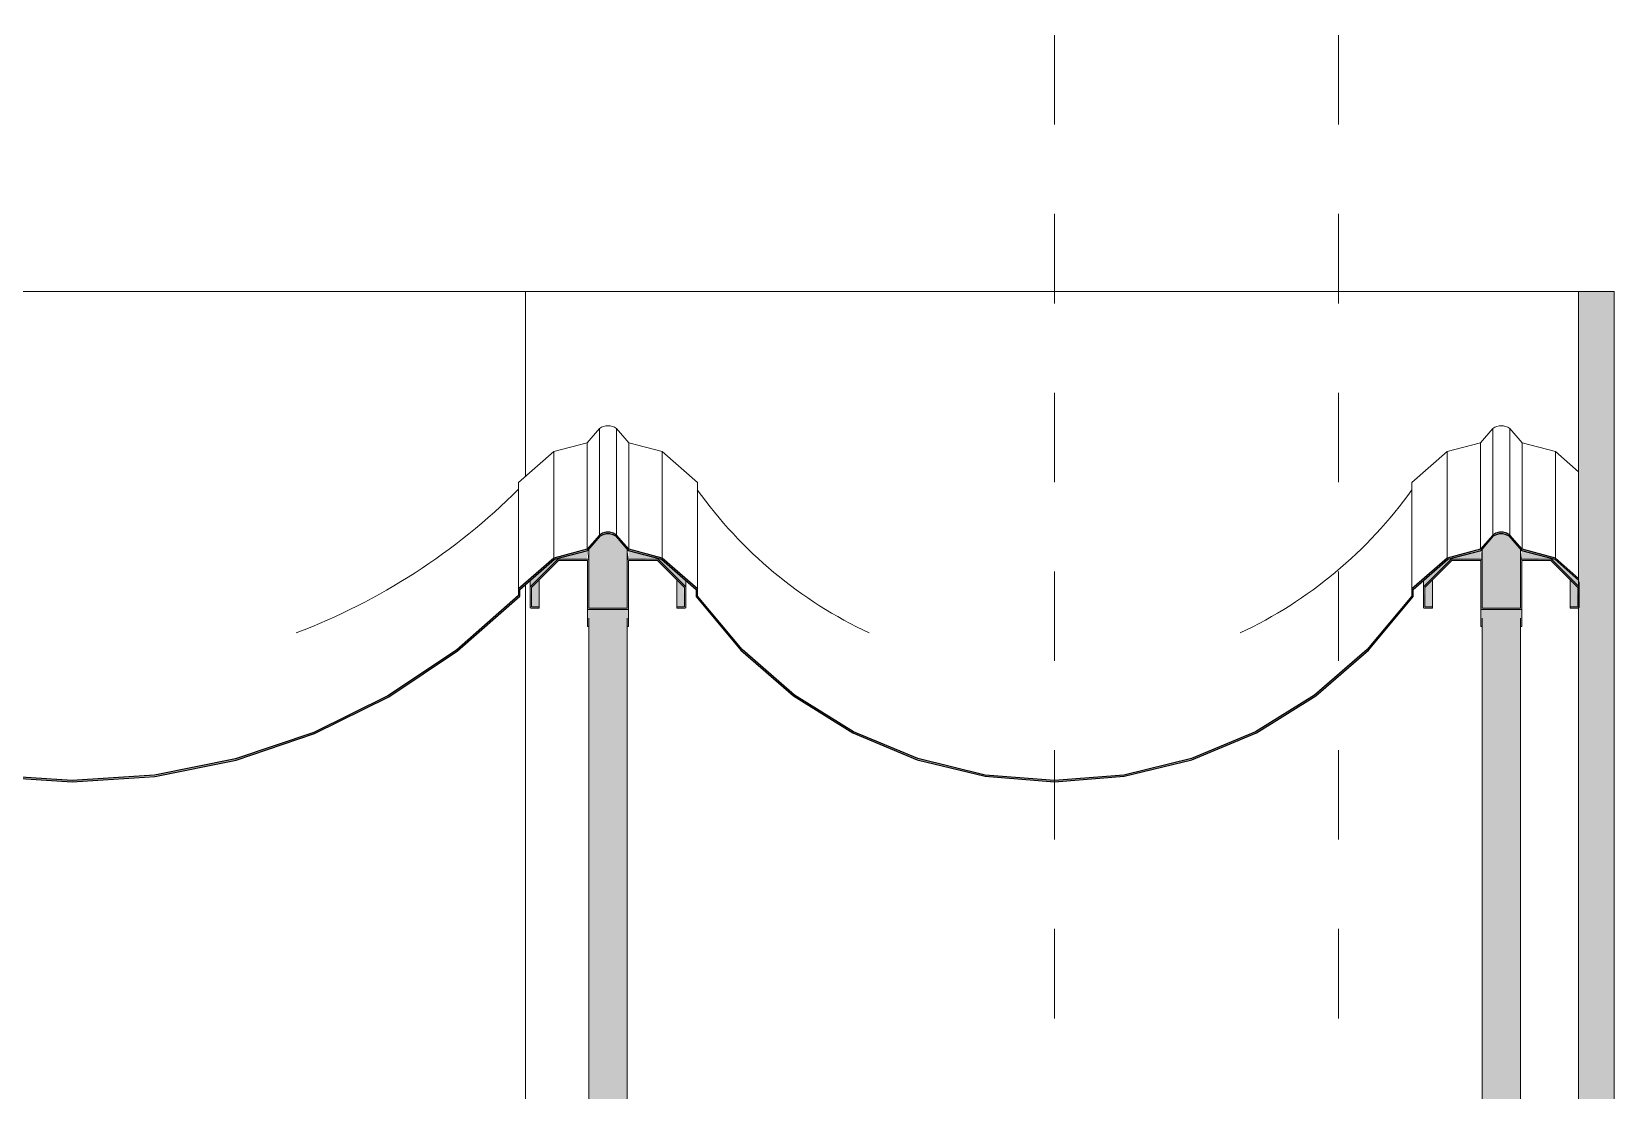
# Model space of a CAD drawing. Header units: metres. Extents: x -5 to 264, y -2 to 18.
# Drawn here: x 212.317 to 214.089, y 13.219 to 14.404 of the extents above; entities that cross this region are included whole.
import ezdxf

# ---------------------------------------------------------------- set-up
doc = ezdxf.new("R2010")
doc.units = ezdxf.units.M
doc.linetypes.add('Grid Line', pattern=[0.022225, 0.0127, -0.003175, 0.003175, -0.003175])
doc.linetypes.add('Grid Line 1_2_', pattern=[0.022225, 0.0127, -0.003175, 0.003175, -0.003175])
for name, color, linetype, lineweight in [('A-ROOF', 7, 'Continuous', 9), ('A-ROOF-1', 7, 'Continuous', 25), ('A-WALL', 7, 'Continuous', 9), ('A-WALL-1', 7, 'Continuous', 20), ('S-BEAM', 7, 'Continuous', 5), ('S-BEAM-3', 7, 'Continuous', 15)]:
    doc.layers.add(name, color=color, linetype=linetype, lineweight=lineweight)
for name, color, linetype, lineweight, true_color in [('A-ROOF-PATT-2', 7, 'Continuous', 9, 0xbcbcbc), ('A-WALL-PATT-4', 9, 'Continuous', 9, 0x808080), ('A-WALL-PATT-7', 7, 'Continuous', 5, 0x5f5f5f), ('S-BEAM-1', 7, 'Continuous', 5, 0xe9e9e9), ('S-BEAM-2', 7, 'Continuous', 5, 0xaeaeae), ('S-GRID-3', 9, 'Grid Line', 5, 0x808080), ('S-GRID-7', 1, 'Grid Line 1_2_', 5, 0xff0000)]:
    doc.layers.add(name, color=color, linetype=linetype, lineweight=lineweight, true_color=true_color)

# ---------------------------------------------------------------- blocks, each defined once
blk = doc.blocks.new('Telhados 1 - Telhados 1-4018348-CORTE C_C')
at = {"layer": 'A-ROOF-PATT-2'}
h = blk.add_hatch(color=256, dxfattribs=at)
h.paths.add_polyline_path([(78.498, 13.8438), (78.5018, 13.8423), (78.502, 13.8438)])
h.paths.add_polyline_path([(78.494, 13.8428), (78.4947, 13.8414), (78.498, 13.8438)])
h.paths.add_polyline_path([(77.502, 13.8438), (77.498, 13.8438), (77.5018, 13.8423)])
h.paths.add_polyline_path([(77.506, 13.8428), (77.5041, 13.8423), (77.5054, 13.8416)])
h.paths.add_polyline_path([(78, 13.5646), (78.0779, 13.5708), (78.1571, 13.5906), (78.2279, 13.6207), (78.2934, 13.6617), (78.3519, 13.7127), (78.4014, 13.7723), (78.4022, 13.7804), (78.4401, 13.8136), (78.4787, 13.8249), (78.4915, 13.8414), (78.4895, 13.8397), (78.4767, 13.8249), (78.4378, 13.8136), (78.3999, 13.7797), (78.3995, 13.7719), (78.349, 13.7119), (78.2895, 13.6607), (78.2221, 13.6195), (78.1532, 13.5906), (78.0776, 13.5722), (78, 13.5661), (77.9221, 13.5723), (77.8462, 13.5909), (77.7741, 13.6212), (77.7077, 13.6627), (77.6487, 13.7143), (77.6001, 13.7723), (77.6001, 13.7804), (77.5599, 13.8151), (77.5225, 13.8259), (77.5084, 13.8414), (77.5076, 13.8408), (77.5225, 13.8236), (77.5606, 13.8129), (77.5986, 13.7797), (77.5986, 13.7719), (77.6501, 13.7108), (77.7089, 13.66), (77.775, 13.6191), (77.8468, 13.5891), (77.9224, 13.5708)])
h.paths.add_polyline_path([(77.494, 13.8428), (77.4947, 13.8414), (77.498, 13.8438)])
h.paths.add_polyline_path([(76.302, 13.8438), (76.298, 13.8438), (76.3018, 13.8423)])
h.paths.add_polyline_path([(76.306, 13.8428), (76.3034, 13.8428), (76.3053, 13.8414)])
h.paths.add_polyline_path([(76.9001, 13.5646), (77.0001, 13.5722), (77.0877, 13.5902), (77.174, 13.6199), (77.2562, 13.6608), (77.3327, 13.7121), (77.4014, 13.773), (77.4018, 13.7801), (77.4401, 13.8136), (77.4787, 13.8249), (77.4915, 13.8414), (77.4895, 13.8397), (77.4767, 13.8249), (77.4394, 13.8149), (77.3999, 13.7797), (77.3992, 13.7724), (77.3291, 13.7112), (77.2513, 13.6597), (77.1668, 13.6187), (77.076, 13.5888), (76.9924, 13.5722), (76.9001, 13.5661), (76.8076, 13.5721), (76.7166, 13.5902), (76.6288, 13.62), (76.5455, 13.6611), (76.4684, 13.7127), (76.4001, 13.7723), (76.4001, 13.7804), (76.3599, 13.8151), (76.3225, 13.8259), (76.3084, 13.8414), (76.3076, 13.8408), (76.3225, 13.8236), (76.3606, 13.8129), (76.3986, 13.7797), (76.3986, 13.7717), (76.4697, 13.7098), (76.5467, 13.6587), (76.6296, 13.618), (76.7166, 13.5886), (76.8079, 13.5706)])
h.paths.add_polyline_path([(76.294, 13.8428), (76.2947, 13.8414), (76.298, 13.8438)])
h.paths.add_polyline_path([(75.7001, 13.5646), (75.8001, 13.5722), (75.8877, 13.5902), (75.974, 13.6199), (76.0546, 13.6597), (76.1327, 13.7121), (76.2014, 13.773), (76.2022, 13.7804), (76.2401, 13.8136), (76.2787, 13.8249), (76.2915, 13.8414), (76.2895, 13.8397), (76.2767, 13.8249), (76.2378, 13.8136), (76.1999, 13.7797), (76.1992, 13.7724), (76.1304, 13.7121), (76.0513, 13.6597), (75.9668, 13.6187), (75.876, 13.5888), (75.7924, 13.5722), (75.7001, 13.5661), (75.6076, 13.5721), (75.5166, 13.5902), (75.4296, 13.6196), (75.3455, 13.6611), (75.2684, 13.7127), (75.2001, 13.7723), (75.2001, 13.7804), (75.1599, 13.8151), (75.124, 13.8247), (75.124, 13.8232), (75.1606, 13.8129), (75.1986, 13.7797), (75.1986, 13.7717), (75.2697, 13.7098), (75.3467, 13.6587), (75.4296, 13.618), (75.5172, 13.5885), (75.6079, 13.5706)])
h.paths.add_polyline_path([(78.506, 13.8428), (78.5034, 13.8428), (78.5053, 13.8414)])
h.paths.add_polyline_path([(78.5866, 13.7902), (78.5866, 13.7922), (78.5599, 13.8151), (78.5225, 13.8259), (78.5084, 13.8414), (78.5076, 13.8408), (78.5225, 13.8236), (78.5606, 13.8129), (78.5844, 13.7922)])
at = {"layer": 'A-ROOF'}
for p, q in [((77.4394, 13.9341), (77.4767, 13.9441)), ((77.4767, 13.9441), (77.4905, 13.96)), ((77.4767, 13.8249), (77.4767, 13.9441)), ((77.4905, 13.8408), (77.4905, 13.96)), ((77.5095, 13.96), (77.5233, 13.9441)), ((77.5095, 13.8408), (77.5095, 13.96)), ((77.5233, 13.9441), (77.5606, 13.9341)), ((77.5233, 13.8249), (77.5233, 13.9441)), ((78.4394, 13.9341), (78.4767, 13.9441)), ((78.4767, 13.9441), (78.4905, 13.96)), ((78.4767, 13.8249), (78.4767, 13.9441)), ((78.4905, 13.8408), (78.4905, 13.96)), ((78.5095, 13.96), (78.5233, 13.9441)), ((78.5095, 13.8408), (78.5095, 13.96)), ((78.5233, 13.9441), (78.5606, 13.9341)), ((78.5233, 13.8249), (78.5233, 13.9441)), ((77.3999, 13.8996), (77.4394, 13.9341)), ((77.4394, 13.8149), (77.4394, 13.9341)), ((77.5606, 13.9341), (77.6001, 13.8996)), ((77.5606, 13.8149), (77.5606, 13.9341)), ((78.3999, 13.8996), (78.4394, 13.9341)), ((78.4394, 13.8149), (78.4394, 13.9341)), ((78.5606, 13.9341), (78.5866, 13.9114)), ((78.5606, 13.8149), (78.5606, 13.9341)), ((77.3999, 13.7804), (77.3999, 13.8996)), ((77.6001, 13.7804), (77.6001, 13.8996)), ((78.3999, 13.7804), (78.3999, 13.8996))]:
    blk.add_line(p, q, dxfattribs=at)
for centre, major_axis, start_param, end_param in [((77.5, 13.9472), (0.0159, 0), 0.933002, 2.208591), ((78.5, 13.9472), (0.0159, 0), 0.933002, 2.208591), ((76.8997, 14.3935), (0.7083, 0), 5.075259, 5.4967), ((78, 14.1761), (0.4909, 0), 3.760113, 4.275733), ((78, 14.1761), (0.4909, 0), 5.149045, 5.664665)]:
    blk.add_ellipse(centre, major_axis=major_axis, ratio=0.99995, start_param=start_param, end_param=end_param, dxfattribs=at)
at = {"layer": 'A-ROOF-1'}
for p, q in [((77.4905, 13.8408), (77.4767, 13.8249)), ((77.4775, 13.8236), (77.4915, 13.8397)), ((77.5085, 13.8397), (77.5225, 13.8236)), ((77.5233, 13.8249), (77.5095, 13.8408)), ((78.4905, 13.8408), (78.4767, 13.8249)), ((78.4775, 13.8236), (78.4915, 13.8397)), ((78.5085, 13.8397), (78.5225, 13.8236)), ((78.5233, 13.8249), (78.5095, 13.8408)), ((77.4767, 13.8249), (77.4394, 13.8149)), ((77.4401, 13.8136), (77.4775, 13.8236)), ((77.5225, 13.8236), (77.5599, 13.8136)), ((77.5606, 13.8149), (77.5233, 13.8249)), ((78.4767, 13.8249), (78.4394, 13.8149)), ((78.4401, 13.8136), (78.4775, 13.8236)), ((78.5225, 13.8236), (78.5599, 13.8136)), ((78.5606, 13.8149), (78.5233, 13.8249)), ((77.4394, 13.8149), (77.3999, 13.7804)), ((77.4014, 13.7797), (77.4401, 13.8136)), ((77.5599, 13.8136), (77.5986, 13.7797)), ((77.6001, 13.7804), (77.5606, 13.8149)), ((78.4394, 13.8149), (78.3999, 13.7804)), ((78.4014, 13.7797), (78.4401, 13.8136)), ((78.5599, 13.8136), (78.5866, 13.7902)), ((78.5866, 13.7922), (78.5606, 13.8149)), ((78.5866, 13.7902), (78.5866, 13.7922)), ((77.3999, 13.7804), (77.3999, 13.773)), ((77.4014, 13.7724), (77.4014, 13.7797)), ((77.5986, 13.7797), (77.5986, 13.7719)), ((77.6001, 13.7723), (77.6001, 13.7804)), ((78.3999, 13.7804), (78.3999, 13.7723)), ((78.4014, 13.7719), (78.4014, 13.7797))]:
    blk.add_line(p, q, dxfattribs=at)
at = {"layer": 'A-ROOF-1', "flags": 128}
for points in [[(77.5095, 13.8408), (77.506, 13.8428), (77.502, 13.8438), (77.498, 13.8438), (77.494, 13.8428), (77.4905, 13.8408)], [(77.4915, 13.8397), (77.4947, 13.8414), (77.4982, 13.8423), (77.5018, 13.8423), (77.5053, 13.8414), (77.5085, 13.8397)], [(78.5095, 13.8408), (78.506, 13.8428), (78.502, 13.8438), (78.498, 13.8438), (78.494, 13.8428), (78.4905, 13.8408)], [(78.4915, 13.8397), (78.4947, 13.8414), (78.4982, 13.8423), (78.5018, 13.8423), (78.5053, 13.8414), (78.5085, 13.8397)], [(76.3986, 13.7717), (76.4684, 13.7107), (76.5455, 13.6592), (76.6288, 13.6183), (76.7166, 13.5886), (76.8076, 13.5706), (76.9001, 13.5646), (76.9927, 13.5707), (77.0836, 13.5888), (77.1714, 13.6187), (77.2546, 13.6597), (77.3317, 13.7112), (77.4014, 13.7724)], [(77.3999, 13.773), (77.3304, 13.7121), (77.2535, 13.6608), (77.1706, 13.6199), (77.083, 13.5902), (76.9924, 13.5722), (76.9001, 13.5661), (76.8079, 13.5721), (76.7172, 13.59), (76.6296, 13.6196), (76.5467, 13.6603), (76.4697, 13.7115), (76.4001, 13.7723)], [(77.5986, 13.7719), (77.6487, 13.7119), (77.7077, 13.6607), (77.7741, 13.6195), (77.8462, 13.5892), (77.9221, 13.5708), (78, 13.5646), (78.0779, 13.5708), (78.1538, 13.5892), (78.2259, 13.6195), (78.2923, 13.6607), (78.3513, 13.7119), (78.4014, 13.7719)], [(78.3999, 13.7723), (78.3499, 13.7127), (78.2911, 13.6617), (78.225, 13.6207), (78.1532, 13.5906), (78.0776, 13.5722), (78, 13.5661), (77.9224, 13.5722), (77.8468, 13.5906), (77.775, 13.6207), (77.7089, 13.6617), (77.6501, 13.7127), (77.6001, 13.7723)]]:
    blk.add_lwpolyline(points, dxfattribs=at)
blk = doc.blocks.new('MK_JOIST_R01 - MK_JOIST_36_-V217-CORTE C_C')
at = {"layer": 'S-BEAM-1'}
for points in [[(78.5215, 13.7588), (78.5213, 13.8249), (78.506, 13.8428), (78.5053, 13.8414), (78.5019, 13.8428), (78.5018, 13.8423), (78.498, 13.8438), (78.4947, 13.8414), (78.494, 13.8428), (78.4785, 13.8236), (78.4785, 13.7588)], [(78.477, 13.8139), (78.4767, 13.8234), (78.4446, 13.8139), (78.4767, 13.8139)], [(78.4785, 13.8128), (78.4773, 13.8236), (78.477, 13.8235), (78.478, 13.8136), (78.4784, 13.8131)], [(78.5215, 13.8128), (78.523, 13.8139), (78.5218, 13.8243), (78.5215, 13.8236)], [(78.5215, 13.823), (78.5215, 13.8236), (78.5215, 13.8236)], [(78.523, 13.8139), (78.5548, 13.8149), (78.523, 13.8235)], [(78.4133, 13.7833), (78.4435, 13.8145), (78.4394, 13.8129), (78.4133, 13.7901)], [(78.5866, 13.7833), (78.5866, 13.7902), (78.5599, 13.8136), (78.5565, 13.8135), (78.5798, 13.7902)], [(78.4129, 13.7825), (78.4133, 13.7833), (78.4129, 13.7898)], [(78.423, 13.7603), (78.423, 13.7909), (78.4144, 13.7822), (78.4144, 13.7603)], [(78.5856, 13.7603), (78.5846, 13.7833), (78.577, 13.7902), (78.577, 13.7603)], [(78.4785, 13.7385), (78.4785, 13.7476), (78.5215, 13.7476), (78.5215, 13.7385), (78.523, 13.7385), (78.523, 13.7573), (78.477, 13.7573), (78.477, 13.7385)], [(78.4785, 12.5743), (78.5215, 12.5743), (78.5215, 13.7476), (78.4785, 13.7476), (78.4785, 12.6653)]]:
    blk.add_hatch(color=256, dxfattribs=at).paths.add_polyline_path(points)
h = blk.add_hatch(color=256, dxfattribs=at)
h.paths.add_polyline_path([(78.5215, 13.8124), (78.523, 13.8136), (78.5219, 13.8135), (78.5215, 13.8139), (78.5215, 13.8128)])
h.paths.add_polyline_path([(78.4785, 13.8124), (78.4774, 13.8139), (78.477, 13.8136), (78.4781, 13.8124), (78.4785, 13.8124)])
at = {"layer": 'S-BEAM-2'}
h = blk.add_hatch(color=256, dxfattribs=at)
h.paths.add_polyline_path([(78.477, 12.2866), (78.477, 12.2881), (78.4446, 12.2871), (78.4446, 12.2866), (78.477, 12.2866)])
h.paths.add_polyline_path([(78.5407, 12.2866), (78.5554, 12.2871), (78.5554, 12.2881), (78.523, 12.2881), (78.523, 12.2866)])
h.paths.add_polyline_path([(78.5856, 12.3402), (78.5856, 12.3417), (78.577, 12.3417), (78.577, 12.3402)])
h.paths.add_polyline_path([(78.5856, 12.3183), (78.5871, 12.3183), (78.5867, 12.3402), (78.5856, 12.3402)])
h.paths.add_polyline_path([(78.5565, 12.2871), (78.5867, 12.3172), (78.5856, 12.3183), (78.5554, 12.2881)])
h.paths.add_polyline_path([(78.4144, 12.3402), (78.423, 12.3402), (78.423, 12.3417), (78.4144, 12.3417)])
h.paths.add_polyline_path([(78.4144, 12.3183), (78.4133, 12.3402), (78.4129, 12.3402), (78.4133, 12.3183)])
h.paths.add_polyline_path([(78.4435, 12.2871), (78.4446, 12.2881), (78.4144, 12.3183), (78.4133, 12.3172), (78.4372, 12.2934)])
h.paths.add_polyline_path([(78.477, 12.2881), (78.4785, 12.2881), (78.4785, 12.3417), (78.5215, 12.3417), (78.5215, 12.2881), (78.523, 12.2881), (78.523, 12.3432), (78.477, 12.3432), (78.477, 12.2881)])
h.paths.add_polyline_path([(78.523, 13.8124), (78.5554, 13.8135), (78.5554, 13.8139), (78.523, 13.8139)])
h.paths.add_polyline_path([(78.477, 13.8124), (78.477, 13.8139), (78.4446, 13.8139), (78.4446, 13.8124)])
h.paths.add_polyline_path([(78.477, 13.7573), (78.523, 13.7573), (78.523, 13.8124), (78.5215, 13.8124), (78.5215, 13.7588), (78.4785, 13.7588), (78.4785, 13.8124), (78.477, 13.8124), (78.477, 13.7588)])
h.paths.add_polyline_path([(78.577, 13.7588), (78.5856, 13.7588), (78.5856, 13.7603), (78.577, 13.7603)])
h.paths.add_polyline_path([(78.4144, 13.7588), (78.423, 13.7588), (78.423, 13.7603), (78.4144, 13.7603)])
h.paths.add_polyline_path([(78.5856, 13.7603), (78.5871, 13.7603), (78.5867, 13.7822), (78.5856, 13.7822)])
h.paths.add_polyline_path([(78.4144, 13.7603), (78.4133, 13.7822), (78.4129, 13.7822), (78.4133, 13.7603)])
h.paths.add_polyline_path([(78.5856, 13.7822), (78.5867, 13.7833), (78.5565, 13.8135), (78.5554, 13.8124), (78.5846, 13.7833)])
h.paths.add_polyline_path([(78.4144, 13.7822), (78.4446, 13.8124), (78.4435, 13.8135), (78.4133, 13.7833)])
at = {"layer": 'S-BEAM'}
for p, q in [((78.4785, 13.8124), (78.4785, 13.8247)), ((78.5215, 13.8247), (78.5215, 13.8124)), ((78.4129, 13.7898), (78.4129, 13.7822)), ((78.423, 13.7603), (78.423, 13.7909)), ((78.577, 13.7603), (78.577, 13.7909)), ((78.5871, 13.7822), (78.5871, 13.7884)), ((78.477, 13.7385), (78.477, 13.7573)), ((78.523, 13.7573), (78.523, 13.7385)), ((78.477, 13.7385), (78.4785, 13.7385)), ((78.4785, 12.5743), (78.4785, 13.7476)), ((78.5215, 13.7476), (78.5215, 12.5743)), ((78.5215, 13.7385), (78.523, 13.7385))]:
    blk.add_line(p, q, dxfattribs=at)
at = {"layer": 'S-BEAM-3'}
for p, q in [((78.4435, 13.8135), (78.4133, 13.7833)), ((78.4144, 13.7822), (78.4446, 13.8124)), ((78.477, 13.8139), (78.4446, 13.8139)), ((78.4446, 13.8124), (78.477, 13.8124)), ((78.477, 13.8124), (78.477, 13.7573)), ((78.4785, 13.7588), (78.4785, 13.8124)), ((78.5215, 13.8124), (78.5215, 13.7588)), ((78.5554, 13.8139), (78.523, 13.8139)), ((78.523, 13.7573), (78.523, 13.8124)), ((78.523, 13.8124), (78.5554, 13.8124)), ((78.5554, 13.8124), (78.5856, 13.7822)), ((78.5867, 13.7833), (78.5565, 13.8135)), ((78.4129, 13.7822), (78.4129, 13.7603)), ((78.4144, 13.7603), (78.4144, 13.7822)), ((78.5856, 13.7822), (78.5856, 13.7603)), ((78.5871, 13.7603), (78.5871, 13.7822)), ((78.423, 13.7603), (78.4144, 13.7603)), ((78.4144, 13.7588), (78.423, 13.7588)), ((78.423, 13.7588), (78.423, 13.7603)), ((78.477, 13.7573), (78.523, 13.7573)), ((78.5215, 13.7588), (78.4785, 13.7588)), ((78.5856, 13.7603), (78.577, 13.7603)), ((78.577, 13.7603), (78.577, 13.7588)), ((78.577, 13.7588), (78.5856, 13.7588))]:
    blk.add_line(p, q, dxfattribs=at)
at = {"layer": 'S-BEAM-3', "flags": 128}
for points in [[(78.4446, 13.8139), (78.4443, 13.8139), (78.444, 13.8138), (78.4437, 13.8137), (78.4435, 13.8135)], [(78.4785, 13.8124), (78.4785, 13.8128), (78.4784, 13.8131), (78.4782, 13.8134), (78.478, 13.8136), (78.4777, 13.8138), (78.4773, 13.8139), (78.477, 13.8139)], [(78.523, 13.8139), (78.5227, 13.8139), (78.5223, 13.8138), (78.522, 13.8136), (78.5218, 13.8134), (78.5216, 13.8131), (78.5215, 13.8128), (78.5215, 13.8124)], [(78.5565, 13.8135), (78.5563, 13.8137), (78.556, 13.8138), (78.5557, 13.8139), (78.5554, 13.8139)], [(78.4133, 13.7833), (78.4131, 13.7831), (78.413, 13.7828), (78.4129, 13.7825), (78.4129, 13.7822)], [(78.5871, 13.7822), (78.5871, 13.7825), (78.587, 13.7828), (78.5869, 13.7831), (78.5867, 13.7833)], [(78.4129, 13.7603), (78.4129, 13.76), (78.413, 13.7597), (78.4132, 13.7594), (78.4135, 13.7592), (78.4137, 13.759), (78.4141, 13.7589), (78.4144, 13.7588)], [(78.5856, 13.7588), (78.5859, 13.7589), (78.5863, 13.759), (78.5865, 13.7592), (78.5868, 13.7594), (78.587, 13.7597), (78.5871, 13.76), (78.5871, 13.7603)]]:
    blk.add_lwpolyline(points, dxfattribs=at)
blk = doc.blocks.new('MK_JOIST_R01 - MK_JOIST_36_-V218-CORTE C_C')
at = {"layer": 'S-BEAM-1'}
for points in [[(77.5054, 13.7588), (77.5215, 13.7588), (77.5213, 13.8249), (77.5054, 13.8416), (77.5053, 13.8414), (77.5019, 13.8428), (77.5018, 13.8423), (77.498, 13.8438), (77.4947, 13.8414), (77.494, 13.8428), (77.4785, 13.8236), (77.4785, 13.7588)], [(77.477, 13.8139), (77.4767, 13.8234), (77.4446, 13.8139), (77.4767, 13.8139)], [(77.4785, 13.8128), (77.4773, 13.8236), (77.477, 13.8235), (77.478, 13.8136), (77.4784, 13.8131)], [(77.5215, 13.8128), (77.523, 13.8139), (77.5218, 13.8243), (77.5215, 13.8236)], [(77.5215, 13.823), (77.5215, 13.8236), (77.5215, 13.8236)], [(77.5233, 13.8139), (77.5548, 13.8149), (77.523, 13.8235), (77.523, 13.8139)], [(77.4133, 13.7833), (77.4435, 13.8145), (77.4394, 13.8129), (77.4133, 13.7901)], [(77.5867, 13.7833), (77.5867, 13.7901), (77.5599, 13.8136), (77.5565, 13.8135), (77.5709, 13.7991)], [(77.4129, 13.7825), (77.4133, 13.7833), (77.4129, 13.7898)], [(77.423, 13.7603), (77.423, 13.7909), (77.4144, 13.7822), (77.4144, 13.7603)], [(77.5856, 13.7603), (77.5846, 13.7833), (77.577, 13.7909), (77.577, 13.7603)], [(77.4785, 13.7385), (77.4785, 13.7476), (77.5215, 13.7476), (77.5215, 13.7385), (77.523, 13.7385), (77.523, 13.7573), (77.477, 13.7573), (77.477, 13.7385)], [(77.4785, 12.5743), (77.5215, 12.5743), (77.5215, 13.7476), (77.4785, 13.7476), (77.4785, 12.6653)]]:
    blk.add_hatch(color=256, dxfattribs=at).paths.add_polyline_path(points)
h = blk.add_hatch(color=256, dxfattribs=at)
h.paths.add_polyline_path([(77.5215, 13.8216), (77.5215, 13.8216), (77.5215, 13.823)])
h.paths.add_polyline_path([(77.4785, 13.8216), (77.4785, 13.8216), (77.4785, 13.823)])
h = blk.add_hatch(color=256, dxfattribs=at)
h.paths.add_polyline_path([(77.5215, 13.8124), (77.523, 13.8136), (77.5219, 13.8135), (77.5215, 13.8139), (77.5215, 13.8128)])
h.paths.add_polyline_path([(77.4785, 13.8124), (77.4785, 13.8128), (77.4774, 13.8139), (77.477, 13.8136), (77.4781, 13.8124), (77.4785, 13.8124)])
at = {"layer": 'S-BEAM-2'}
h = blk.add_hatch(color=256, dxfattribs=at)
h.paths.add_polyline_path([(77.477, 12.2866), (77.477, 12.2881), (77.4446, 12.2871), (77.4446, 12.2866), (77.477, 12.2866)])
h.paths.add_polyline_path([(77.5554, 12.2866), (77.5554, 12.2881), (77.523, 12.2871), (77.523, 12.2866)])
h.paths.add_polyline_path([(77.5856, 12.3402), (77.5856, 12.3417), (77.577, 12.3417), (77.577, 12.3402)])
h.paths.add_polyline_path([(77.5856, 12.3183), (77.5871, 12.3183), (77.5871, 12.3402), (77.5856, 12.3402), (77.5856, 12.3318)])
h.paths.add_polyline_path([(77.5565, 12.2871), (77.5867, 12.3172), (77.5856, 12.3183), (77.5554, 12.2881)])
h.paths.add_polyline_path([(77.4144, 12.3402), (77.423, 12.3402), (77.423, 12.3417), (77.4144, 12.3417)])
h.paths.add_polyline_path([(77.4144, 12.3183), (77.4144, 12.3402), (77.4129, 12.3402), (77.4133, 12.3183)])
h.paths.add_polyline_path([(77.4435, 12.2871), (77.4446, 12.2881), (77.4144, 12.3183), (77.4133, 12.3172), (77.4144, 12.3162)])
h.paths.add_polyline_path([(77.477, 12.2881), (77.4785, 12.2881), (77.4785, 12.3417), (77.5215, 12.3417), (77.5215, 12.2881), (77.523, 12.2881), (77.523, 12.3432), (77.477, 12.3432), (77.477, 12.3318)])
h.paths.add_polyline_path([(77.523, 13.8124), (77.5554, 13.8135), (77.5554, 13.8139), (77.523, 13.8135)])
h.paths.add_polyline_path([(77.477, 13.8124), (77.477, 13.8139), (77.4446, 13.8135), (77.4446, 13.8124)])
h.paths.add_polyline_path([(77.523, 13.7573), (77.523, 13.8124), (77.5215, 13.8124), (77.5215, 13.7588), (77.4785, 13.7588), (77.4785, 13.8124), (77.477, 13.8124), (77.477, 13.7573), (77.5215, 13.7573)])
h.paths.add_polyline_path([(77.5856, 13.7588), (77.5856, 13.7603), (77.577, 13.7603), (77.577, 13.7588)])
h.paths.add_polyline_path([(77.423, 13.7588), (77.423, 13.7603), (77.4144, 13.7603), (77.4144, 13.7588)])
h.paths.add_polyline_path([(77.4129, 13.7603), (77.4144, 13.7603), (77.4133, 13.7822), (77.4129, 13.7822)])
h.paths.add_polyline_path([(77.5867, 13.7603), (77.5871, 13.7603), (77.5867, 13.7822), (77.5856, 13.7822), (77.5856, 13.7603)])
h.paths.add_polyline_path([(77.4144, 13.7822), (77.4446, 13.8124), (77.4435, 13.8135), (77.4133, 13.7833)])
h.paths.add_polyline_path([(77.5856, 13.7822), (77.5867, 13.7833), (77.5565, 13.8135), (77.5554, 13.8124), (77.5846, 13.7833)])
at = {"layer": 'S-BEAM'}
for p, q in [((77.4785, 13.8124), (77.4785, 13.8247)), ((77.5215, 13.8247), (77.5215, 13.8124)), ((77.4129, 13.7898), (77.4129, 13.7822)), ((77.423, 13.7603), (77.423, 13.7909)), ((77.577, 13.7603), (77.577, 13.7909)), ((77.5871, 13.7822), (77.5871, 13.7898)), ((77.477, 13.7385), (77.477, 13.7573)), ((77.523, 13.7573), (77.523, 13.7385)), ((77.477, 13.7385), (77.4785, 13.7385)), ((77.4785, 12.5743), (77.4785, 13.7476)), ((77.5215, 13.7476), (77.5215, 12.5743)), ((77.5215, 13.7385), (77.523, 13.7385))]:
    blk.add_line(p, q, dxfattribs=at)
at = {"layer": 'S-BEAM-3'}
for p, q in [((77.4435, 13.8135), (77.4133, 13.7833)), ((77.4144, 13.7822), (77.4446, 13.8124)), ((77.477, 13.8139), (77.4446, 13.8139)), ((77.4446, 13.8124), (77.477, 13.8124)), ((77.477, 13.8124), (77.477, 13.7573)), ((77.4785, 13.7588), (77.4785, 13.8124)), ((77.5215, 13.8124), (77.5215, 13.7588)), ((77.5554, 13.8139), (77.523, 13.8139)), ((77.523, 13.7573), (77.523, 13.8124)), ((77.523, 13.8124), (77.5554, 13.8124)), ((77.5554, 13.8124), (77.5856, 13.7822)), ((77.5867, 13.7833), (77.5565, 13.8135)), ((77.4129, 13.7822), (77.4129, 13.7603)), ((77.4144, 13.7603), (77.4144, 13.7822)), ((77.5856, 13.7822), (77.5856, 13.7603)), ((77.5871, 13.7603), (77.5871, 13.7822)), ((77.423, 13.7603), (77.4144, 13.7603)), ((77.4144, 13.7588), (77.423, 13.7588)), ((77.423, 13.7588), (77.423, 13.7603)), ((77.477, 13.7573), (77.523, 13.7573)), ((77.5215, 13.7588), (77.4785, 13.7588)), ((77.5856, 13.7603), (77.577, 13.7603)), ((77.577, 13.7603), (77.577, 13.7588)), ((77.577, 13.7588), (77.5856, 13.7588))]:
    blk.add_line(p, q, dxfattribs=at)
at = {"layer": 'S-BEAM-3', "flags": 128}
for points in [[(77.4446, 13.8139), (77.4443, 13.8139), (77.444, 13.8138), (77.4437, 13.8137), (77.4435, 13.8135)], [(77.4785, 13.8124), (77.4785, 13.8128), (77.4784, 13.8131), (77.4782, 13.8134), (77.478, 13.8136), (77.4777, 13.8138), (77.4773, 13.8139), (77.477, 13.8139)], [(77.523, 13.8139), (77.5227, 13.8139), (77.5223, 13.8138), (77.522, 13.8136), (77.5218, 13.8134), (77.5216, 13.8131), (77.5215, 13.8128), (77.5215, 13.8124)], [(77.5565, 13.8135), (77.5563, 13.8137), (77.556, 13.8138), (77.5557, 13.8139), (77.5554, 13.8139)], [(77.4133, 13.7833), (77.4131, 13.7831), (77.413, 13.7828), (77.4129, 13.7825), (77.4129, 13.7822)], [(77.5871, 13.7822), (77.5871, 13.7825), (77.587, 13.7828), (77.5869, 13.7831), (77.5867, 13.7833)], [(77.4129, 13.7603), (77.4129, 13.76), (77.413, 13.7597), (77.4132, 13.7594), (77.4135, 13.7592), (77.4137, 13.759), (77.4141, 13.7589), (77.4144, 13.7588)], [(77.5856, 13.7588), (77.5859, 13.7589), (77.5863, 13.759), (77.5865, 13.7592), (77.5868, 13.7594), (77.587, 13.7597), (77.5871, 13.76), (77.5871, 13.7603)]]:
    blk.add_lwpolyline(points, dxfattribs=at)

msp = doc.modelspace()

# ---------------------------------------------------------------- hatches: boundary and pattern name
at = {"layer": 'A-WALL-PATT-4'}
msp.add_hatch(color=256, dxfattribs=at).paths.add_polyline_path([(214.0489, 6.0965), (214.0889, 6.0965), (214.0889, 14.1134), (214.0489, 14.1134), (214.0489, 6.1292)])
at = {"layer": 'A-WALL-PATT-7'}
h = msp.add_hatch(dxfattribs=at)
h.set_pattern_fill('FP_20', color=256, style=0, pattern_type=2)
h.set_pattern_definition([(90, (214.0693, 0), (-1.2, 7e-17), [])])
h.paths.add_polyline_path([(213.0503, 0.95), (213.3393, 0.95), (213.3393, 0.975), (210.5863, 0.975), (210.5863, 0.95), (212.7003, 0.95)])
h.paths.add_polyline_path([(213.5889, 0.95), (213.6853, 0.95), (213.6853, 0.975), (213.5853, 0.975), (213.5853, 0.95)])
h.paths.add_polyline_path([(212.2429, 1.05), (213.3393, 1.05), (213.3393, 3.5563), (210.5863, 3.5563), (210.5863, 1.05)])
h.paths.add_polyline_path([(213.5889, 1.05), (213.6853, 1.05), (213.6853, 3.5563), (213.5853, 3.5563), (213.5853, 1.05)])
h.paths.add_polyline_path([(213.3393, 3.6313), (213.3393, 6.1751), (210.5863, 6.1751), (210.5863, 3.6313), (213.2783, 3.6313)])
h.paths.add_polyline_path([(213.5853, 3.6313), (213.6853, 3.6313), (213.6853, 5), (214.0489, 5), (214.0489, 5.4394), (214.0042, 5.441), (214.0048, 5.4964), (214.0489, 5.4964), (214.0489, 6.1751), (214.0239, 6.1751), (214.0239, 6.1786), (214.0454, 6.1786), (214.0454, 6.2339), (214.0131, 6.2346), (214.0131, 6.2466), (213.8524, 6.2466), (213.8524, 6.1786), (213.8739, 6.1786), (213.8739, 6.1751), (213.5853, 6.1751), (213.5853, 3.6615)])
h.paths.add_polyline_path([(214.0042, 5.4289), (214.0042, 5.4289), (214.0042, 5.4399)])
h.paths.add_polyline_path([(213.8524, 6.2501), (214.0131, 6.2501), (214.0133, 6.3469), (214.0489, 6.3469), (214.0489, 8.7939), (214.0239, 8.7939), (214.0239, 8.7974), (214.0454, 8.7974), (214.0454, 8.8654), (213.8524, 8.8654), (213.8524, 8.7974), (213.8739, 8.7974), (213.8739, 8.7939), (213.5853, 8.7939), (213.5853, 6.2501), (213.8489, 6.2501)])
h.paths.add_polyline_path([(213.2783, 6.2501), (213.3393, 6.2501), (213.3393, 8.7939), (210.5863, 8.7939), (210.5863, 6.2501), (213.0712, 6.2501)])
h.paths.add_polyline_path([(214.0454, 8.8689), (214.0489, 8.8689), (214.0489, 11.375), (214.0239, 11.375), (214.0239, 11.3785), (214.0454, 11.3785), (214.0454, 11.4465), (213.8524, 11.4465), (213.8524, 11.3785), (213.8739, 11.3785), (213.8739, 11.375), (213.5853, 11.375), (213.5853, 10.14), (213.6223, 10.14), (213.6223, 9.67), (213.7148, 9.67), (213.7148, 9.645), (213.5853, 9.645), (213.5853, 8.8689), (213.8995, 8.8689)])
h.paths.add_polyline_path([(212.2429, 8.8689), (213.3393, 8.8689), (213.3393, 9.645), (213.2098, 9.645), (213.2098, 9.67), (210.5863, 9.67), (210.5863, 8.8689)])
h.paths.add_polyline_path([(213.3393, 10.14), (213.3393, 11.375), (210.5863, 11.375), (210.5863, 10.14), (213.2783, 10.14)])
h.paths.add_polyline_path([(213.3393, 11.45), (213.3393, 12.005), (213.3023, 12.005), (213.3023, 12.03), (213.4562, 12.03), (213.4562, 12.04), (210.5863, 12.04), (210.5863, 11.45), (213.2783, 11.45)])
h.paths.add_polyline_path([(214.0489, 11.45), (214.0489, 12.04), (213.4684, 12.04), (213.4684, 12.03), (213.6223, 12.03), (213.6223, 12.005), (213.5853, 12.005), (213.5853, 11.45), (214.0454, 11.45)])
h.paths.add_polyline_path([(211.6752, 12.4), (211.6763, 12.4607), (211.6767, 12.4608), (211.6853, 12.4608), (211.6853, 12.4288), (211.7069, 12.4072), (211.7393, 12.4072), (211.7393, 12.5226), (211.7408, 12.5226), (211.7408, 13.7385), (211.7393, 13.7385), (211.739, 13.8124), (211.7058, 13.8114), (211.6853, 13.7909), (211.6853, 13.7588), (211.6767, 13.7588), (211.6767, 13.7603), (211.6752, 13.7603), (211.6756, 13.7822), (211.6752, 13.7833), (211.6752, 13.7898), (211.6637, 13.7797), (211.6637, 13.7724), (211.5927, 13.7103), (211.5158, 13.6592), (211.4329, 13.6184), (211.3453, 13.5887), (211.2547, 13.5707), (211.1624, 13.5646), (211.0624, 13.5721), (210.9748, 13.59), (210.8885, 13.6196), (210.8062, 13.6603), (210.7275, 13.7134), (210.6608, 13.7723), (210.6601, 13.7804), (210.6494, 13.7898), (210.6487, 13.7831), (210.6494, 13.7822), (210.6494, 13.7603), (210.6479, 13.7603), (210.6479, 13.7588), (210.6393, 13.7588), (210.6393, 13.7909), (210.6177, 13.8124), (210.5863, 13.8124), (210.5863, 12.4072), (210.6177, 12.4072), (210.6393, 12.4288), (210.6393, 12.4608), (210.6494, 12.4597), (210.6494, 12.4593), (210.6494, 12.4), (211.6216, 12.4)])
h.paths.add_polyline_path([(212.657, 12.4), (212.8752, 12.4), (212.8763, 12.4607), (212.8766, 12.4608), (212.8853, 12.4608), (212.8853, 12.4288), (212.9069, 12.4072), (212.9393, 12.4072), (212.9393, 12.5226), (212.9408, 12.5226), (212.9408, 13.7385), (212.9393, 13.7385), (212.939, 13.8124), (212.9058, 13.8114), (212.8853, 13.7909), (212.8853, 13.7588), (212.8767, 13.7588), (212.8767, 13.7603), (212.8752, 13.7603), (212.8756, 13.7822), (212.8752, 13.7833), (212.8752, 13.7898), (212.8637, 13.7797), (212.8637, 13.7724), (212.7927, 13.7103), (212.7158, 13.6592), (212.6329, 13.6184), (212.5453, 13.5887), (212.4547, 13.5707), (212.3624, 13.5646), (212.2624, 13.5721), (212.1748, 13.59), (212.0885, 13.6196), (212.0062, 13.6603), (211.9297, 13.7115), (211.8608, 13.7723), (211.8601, 13.7804), (211.8494, 13.7898), (211.8487, 13.7831), (211.8494, 13.7822), (211.8494, 13.7603), (211.8479, 13.7603), (211.8479, 13.7588), (211.8393, 13.7588), (211.8393, 13.7909), (211.8177, 13.8124), (211.7853, 13.8114), (211.7853, 13.7385), (211.7838, 13.7385), (211.7838, 12.5226), (211.7853, 12.5216), (211.7853, 12.4072), (211.8177, 12.4072), (211.8393, 12.4288), (211.8393, 12.4608), (211.8494, 12.4597), (211.8494, 12.4593), (211.8494, 12.4), (212.2429, 12.4)])
h.paths.add_polyline_path([(213.4562, 12.4), (213.4562, 12.42), (213.4684, 12.42), (213.4684, 12.4), (213.8752, 12.4), (213.8763, 12.4607), (213.8767, 12.4608), (213.8853, 12.4608), (213.8853, 12.4288), (213.9069, 12.4072), (213.9393, 12.4072), (213.9393, 12.5226), (213.9408, 12.5226), (213.9408, 13.7385), (213.9393, 13.7385), (213.939, 13.8124), (213.9058, 13.8114), (213.8853, 13.7909), (213.8853, 13.7588), (213.8767, 13.7588), (213.8767, 13.7603), (213.8752, 13.7603), (213.8756, 13.7822), (213.8752, 13.7833), (213.8752, 13.7898), (213.8637, 13.7797), (213.8637, 13.7719), (213.8111, 13.7098), (213.7534, 13.66), (213.6873, 13.6191), (213.6155, 13.5891), (213.5399, 13.5708), (213.4623, 13.5646), (213.3783, 13.5722), (213.3052, 13.5906), (213.2344, 13.6207), (213.1688, 13.6617), (213.1104, 13.7127), (213.0608, 13.7723), (213.0601, 13.7804), (213.0494, 13.7898), (213.0487, 13.7831), (213.0494, 13.7822), (213.0494, 13.7603), (213.0479, 13.7603), (213.0479, 13.7588), (213.0393, 13.7588), (213.0393, 13.7909), (213.0177, 13.8124), (212.9853, 13.8114), (212.9853, 13.7385), (212.9838, 13.7385), (212.9838, 12.5226), (212.9853, 12.5216), (212.9853, 12.4072), (213.0177, 12.4072), (213.0393, 12.4288), (213.0393, 12.4608), (213.0494, 12.4597), (213.0494, 12.4503), (213.0494, 12.4), (213.0712, 12.4)])
h.paths.add_polyline_path([(214.003, 12.4072), (214.0177, 12.4072), (214.0393, 12.4288), (214.0393, 12.4608), (214.0489, 12.4608), (214.0479, 13.7588), (214.0393, 13.7588), (214.0393, 13.7909), (214.0177, 13.8124), (213.9853, 13.8114), (213.9853, 13.7385), (213.9838, 13.7385), (213.9838, 12.5226), (213.9853, 12.5216), (213.9853, 12.4072)])
h.paths.add_polyline_path([(213.4623, 13.6853), (213.5399, 13.6915), (213.6155, 13.7098), (213.6873, 13.7399), (213.7534, 13.7809), (213.8122, 13.8319), (213.8622, 13.8915), (213.8622, 13.8996), (213.9017, 13.9341), (213.9393, 13.9445), (213.9528, 13.96), (213.9603, 13.963), (213.9682, 13.962), (213.9718, 13.96), (213.9856, 13.9441), (214.0249, 13.9324), (214.0489, 13.9114), (214.0489, 14.1134), (210.5863, 14.1134), (210.5863, 13.9439), (210.6249, 13.9324), (210.6623, 13.8996), (210.6623, 13.8915), (210.732, 13.8307), (210.8089, 13.7795), (210.8919, 13.7388), (210.9795, 13.7092), (211.0702, 13.6913), (211.1624, 13.6853), (211.2547, 13.6914), (211.3453, 13.7094), (211.4329, 13.7391), (211.5158, 13.78), (211.5927, 13.8313), (211.6622, 13.8922), (211.6622, 13.8996), (211.7017, 13.9341), (211.7393, 13.9445), (211.7528, 13.96), (211.7603, 13.963), (211.7682, 13.962), (211.7718, 13.96), (211.7856, 13.9441), (211.8249, 13.9324), (211.8623, 13.8996), (211.8623, 13.8915), (211.932, 13.8307), (212.0089, 13.7795), (212.0919, 13.7388), (212.1795, 13.7092), (212.2702, 13.6913), (212.3624, 13.6853), (212.4547, 13.6914), (212.5453, 13.7094), (212.6329, 13.7391), (212.7158, 13.78), (212.7927, 13.8313), (212.8622, 13.8922), (212.8622, 13.8996), (212.9017, 13.9341), (212.9393, 13.9445), (212.9528, 13.96), (212.9603, 13.963), (212.9682, 13.962), (212.9718, 13.96), (212.9856, 13.9441), (213.0249, 13.9324), (213.0623, 13.8996), (213.0623, 13.8915), (213.1124, 13.8319), (213.1712, 13.7809), (213.2373, 13.7399), (213.3091, 13.7098), (213.3847, 13.6915)])

# ---------------------------------------------------------------- linework, layer by layer
at = {"layer": 'A-WALL'}
msp.add_line((214.0489, 14.1134), (210.5863, 14.1134), dxfattribs=at)
at = {"layer": 'A-WALL-1'}
for p, q in [((214.0489, 14.1134), (214.0489, 13.7833)), ((214.0889, 14.1134), (214.0489, 14.1134)), ((214.0889, 6.0965), (214.0889, 14.1134)), ((214.0489, 13.7833), (214.0489, 6.0965))]:
    msp.add_line(p, q, dxfattribs=at)
at = {"layer": 'S-GRID-3'}
msp.add_line((213.4623, 0.1), (213.4623, 15.2904), dxfattribs=at)
at = {"layer": 'S-GRID-7'}
msp.add_line((213.7803, 0.1), (213.7803, 16.0729), dxfattribs=at)

# ---------------------------------------------------------------- block references
at = {"layer": 'A-ROOF'}
msp.add_blockref('Telhados 1 - Telhados 1-4018348-CORTE C_C', (135.4623, 0), dxfattribs=at)
at = {"layer": 'S-BEAM'}
for name in ['MK_JOIST_R01 - MK_JOIST_36_-V218-CORTE C_C', 'MK_JOIST_R01 - MK_JOIST_36_-V217-CORTE C_C']:
    msp.add_blockref(name, (135.4623, 0), dxfattribs=at)

doc.saveas('drawing.dxf')
